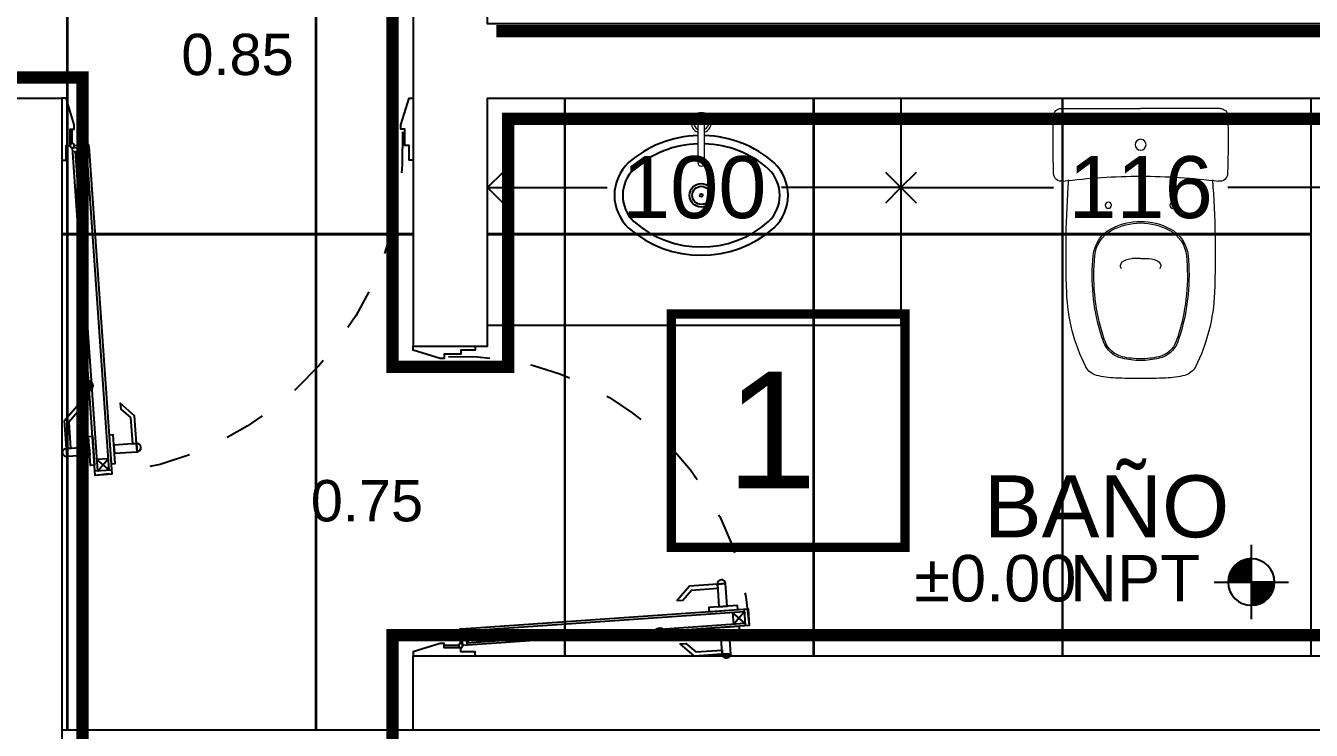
# Model space of a CAD drawing. Header units: metres. Extents: x 231 to 394, y -324 to -29.
# Drawn here: x 276.566 to 279.676, y -67.852 to -66.147 of the extents above; entities that cross this region are included whole.
import ezdxf
from ezdxf.enums import TextEntityAlignment as Align

# ---------------------------------------------------------------- set-up
doc = ezdxf.new("R2010")
doc.units = ezdxf.units.M
doc.header["$PDMODE"] = 35
doc.linetypes.add('AR-01-REC$0$ACAD_ISO07W100', pattern=[3, 0, -3])
doc.linetypes.add('AR-01-REC$0$DASHDOT2', pattern=[12.7, 6.35, -3.175, 0, -3.175])
for name, color, linetype in [('A-ACABADOS PISOS', 1, 'Continuous'), ('A-PISO', 30, 'Continuous'), ('A-ZOCLO', 30, 'Continuous'), ('AR-01-REC$0$A-DIM-VANOS', 8, 'Continuous'), ('AR-01-REC$0$A-MUEBLES FIJOS', 8, 'Continuous'), ('AR-01-REC$0$A-MUROS', 8, 'Continuous'), ('AR-01-REC$0$A-PUERTAS', 8, 'Continuous'), ('AR-01-REC$0$A-TEXTOS', 8, 'Continuous'), ('AR-01-REC$0$Ar-Area', 8, 'Continuous'), ('AR-01-REC$0$Ar-Niveles', 8, 'Continuous'), ('AR-01-REC$0$Ar-Texto', 8, 'Continuous')]:
    doc.layers.add(name, color=color, linetype=linetype)
doc.layers.add('AR-01-REC$0$A-MUEBLES', color=8, linetype='Continuous', lineweight=0)
doc.styles.add('Anot_Arial', font='arial.ttf')
doc.styles.add('AR-01-REC$0$Anot_Arial', font='arial.ttf')
doc.styles.add('AR-01-REC$0$Standard', font='arial.ttf')
doc.styles.get("Standard").update_dxf_attribs({"font": 'arial.ttf'})
doc.dimstyles.new('AR-01-REC$0$VANOS', dxfattribs={"dimtxt": 0.1, "dimasz": 0.05, "dimexe": 0, "dimexo": 0, "dimgap": 0.03, "dimtad": 0, "dimtih": 1, "dimtoh": 1, "dimzin": 0, "dimdsep": 46, "dimtxsty": 'AR-01-REC$0$Standard', "dimblk": 'AR-01-REC$0$_Dot', "dimcen": 0.09, "dimse1": 1, "dimse2": 1, "dimsd1": 1, "dimsd2": 1, "dimclrd": 256, "dimclre": 256, "dimclrt": 256, "dimazin": 0, "dimtfac": 1, "dimtix": 1, "dimtofl": 0, "dimtmove": 2, "dimatfit": 3, "dimldrblk": 'AR-01-REC$0$COTA', "dimfxl": 0, "dimtolj": 1, "dimtzin": 0, "dimlwd": 18, "dimarcsym": 0})
doc.dimstyles.new('DETALLE DE CAMBIOS', dxfattribs={"dimscale": 1.5, "dimtxt": 0.1, "dimasz": 0.05, "dimexe": 0.18, "dimexo": 0.0625, "dimgap": 0.035, "dimtad": 0, "dimtih": 1, "dimtoh": 1, "dimdec": 0, "dimlfac": 100, "dimzin": 0, "dimdsep": 46, "dimtxsty": 'Anot_Arial', "dimblk": 'OPEN90', "dimcen": 0.09, "dimse1": 1, "dimse2": 1, "dimclrd": 1, "dimclre": 4, "dimclrt": 1, "dimadec": 0, "dimazin": 0, "dimtfac": 1, "dimtdec": 0, "dimtix": 1, "dimtofl": 0, "dimtmove": 0, "dimatfit": 3, "dimldrblk": 'OPEN90', "dimfxl": 1, "dimtolj": 1, "dimtzin": 0, "dimarcsym": 0})
pattern_1 = [(0, (-2.923953, -1.1144057), (0, 0.0025), [])]

# ---------------------------------------------------------------- blocks, each defined once
blk = doc.blocks.new('AR-01-REC$0$GO-IN')
at = {"layer": 'AR-01-REC$0$A-MUEBLES'}
for p, q in [((-0.1971, 0), (0, 0)), ((0, 0), (0, 0)), ((0.1971, 0), (0, 0)), ((0, -0.372), (-0.0207, -0.372)), ((0, -0.372), (0.0207, -0.372))]:
    blk.add_line(p, q, dxfattribs=at)
for centre, radius in [((0, -0.09), 0.0135), ((-0.08, -0.24), 0.0075), ((0.08, -0.24), 0.0075)]:
    blk.add_circle(centre, radius, dxfattribs=at)
for centre, radius, start, end in [((2.285, -0.084), 2.502, 178.4999, 181.7705), ((-0.1971, -0.019), 0.019, 90, 178.4999), ((0.1971, -0.019), 0.019, 1.5001, 90), ((-2.285, -0.084), 2.502, 358.2295, 1.5001), ((-0.1958, -0.1607), 0.02, 181.7705, 277.4115), ((0, -1.666), 1.498, 90, 97.4115), ((2.315, -0.3602), 2.5, 175.7895, 182.2108), ((0, -1.666), 1.498, 82.5885, 90), ((-2.315, -0.3602), 2.5, 357.7892, 4.2105), ((0.1958, -0.1607), 0.02, 262.5885, 358.2295), ((0, -0.435), 0.155, 90, 118.1012), ((0, -0.435), 0.151, 90, 118.1012), ((0, -0.435), 0.155, 61.8988, 90), ((0, -0.435), 0.151, 61.8988, 90), ((-0.033, -0.3733), 0.085, 118.1012, 174.3336), ((-0.033, -0.3733), 0.081, 118.1012, 174.3336), ((0.033, -0.3733), 0.081, 5.6664, 61.8988), ((0.033, -0.3733), 0.085, 5.6664, 61.8988), ((0.38, -0.4142), 0.5, 174.3336, 196.4495), ((0.38, -0.4142), 0.496, 174.3336, 196.4495), ((-0.038, -0.39), 0.012, 128.2132, 217.5723), ((-0.0207, -0.412), 0.04, 90, 128.2132), ((0.0207, -0.412), 0.04, 51.7868, 90), ((0.038, -0.39), 0.012, 322.4277, 51.7868), ((-0.38, -0.4142), 0.496, 343.5505, 5.6664), ((-0.38, -0.4142), 0.5, 343.5505, 5.6664), ((0.2665, -0.4393), 0.45, 182.2108, 206.6241), ((-0.2665, -0.4393), 0.45, 333.3759, 357.7892), ((0.2649, -0.4482), 0.38, 196.4495, 200.1007), ((0.2649, -0.4482), 0.376, 196.4495, 200.1007), ((-0.2649, -0.4482), 0.376, 339.8993, 343.5505), ((-0.2649, -0.4482), 0.38, 339.8993, 343.5505), ((-0.031, -0.5565), 0.0649, 200.1007, 256.7352), ((-0.031, -0.5565), 0.0609, 200.1007, 256.7352), ((0.031, -0.5565), 0.0609, 283.2648, 339.8993), ((0.031, -0.5565), 0.0649, 283.2648, 339.8993), ((0, -0.425), 0.2, 256.7352, 270), ((0, -0.425), 0.196, 256.7352, 270), ((0, -0.425), 0.196, 270, 283.2648), ((0, -0.425), 0.2, 270, 283.2648), ((-0.1, -0.623), 0.04, 206.6241, 256.4771), ((-0.0509, -0.4188), 0.25, 256.477, 267.3481), ((0, 0.68), 1.35, 267.3481, 270), ((0, 0.68), 1.35, 270, 272.6519), ((0.0509, -0.4188), 0.25, 272.6519, 283.523), ((0.1, -0.623), 0.04, 283.5229, 333.3759)]:
    blk.add_arc(centre, radius, start, end, dxfattribs=at)
blk = doc.blocks.new('*U48')
at = {"color": 0}
for p, q in [((0.113, 0.6582), (0.0731, 0.661)), ((0.1051, 0.6306), (0.0772, 0.6326)), ((0.0619, 0.0132), (0.034, 0.0151)), ((0.0659, -0.0152), (0.026, -0.0124))]:
    blk.add_line(p, q, dxfattribs=at)
at = {"color": 8, "linetype": 'ByBlock'}
for p, q in [((0.058, 0.4451), (0.0593, 0.4627)), ((0.0613, 0.4467), (0.0623, 0.4606))]:
    blk.add_line(p, q, dxfattribs=at)
at = {"color": 0}
blk.add_lwpolyline([(0.0253, -0.0224), (0.0253, -0.0224), (0.0653, -0.0252), (0.1137, 0.6681), (0.0738, 0.6709)], close=True, dxfattribs=at)
for points in [[(0.032, -0.0128), (0.0791, 0.6605)], [(0.107, 0.6586), (0.06, -0.0148)], [(0.0772, 0.6326), (0.107, 0.6586)], [(0.0791, 0.6605), (0.1051, 0.6306)], [(0, 0.0076), (0.01, 0.0076), (0.01, -0.0274), (0.02, -0.0274), (0.02, -0.0674), (0.03, -0.0674), (0.03, -0.0674), (0.03, -0.0774), (0.01, -0.1424), (0, -0.1424), (0, 0.0076)], [(0.032, -0.0128), (0.0619, 0.0132)], [(0.034, 0.0151), (0.06, -0.0148)], [(0.75, 0.0076), (0.74, 0.0076), (0.74, -0.0274), (0.73, -0.0274), (0.73, -0.0674), (0.72, -0.0674), (0.72, -0.0674), (0.72, -0.0774), (0.74, -0.1424), (0.75, -0.1424), (0.75, 0.0076)], [(0.03, -0.0277), (0.0649, -0.0302)], [(0.0653, -0.0252), (0.0649, -0.0302)], [(0.025, -0.0324), (0.025, -0.0674)]]:
    blk.add_lwpolyline(points, dxfattribs=at)
at = {"color": 8}
for points in [[(0.0041, 0.6056), (0.0055, 0.6256, 1)], [(0.1737, 0.5938), (0.1751, 0.6137, -1)]]:
    blk.add_lwpolyline(points, format="xyb", close=True, dxfattribs=at)
for points in [[(0.0604, 0.6217), (0.0055, 0.6256), (0.0041, 0.6056), (0.059, 0.6018)], [(0.0721, 0.646), (0.0621, 0.6467), (0.0572, 0.5769), (0.0672, 0.5762)], [(0.112, 0.6432), (0.122, 0.6425), (0.1171, 0.5727), (0.1071, 0.5734)], [(0.0041, 0.6056), (-0.0006, 0.5383), (0.0296, 0.5036), (0.0305, 0.5177), (0.0097, 0.5417), (0.0141, 0.6049)], [(0.1202, 0.6176), (0.1751, 0.6137), (0.1737, 0.5938), (0.1188, 0.5976)], [(0.1737, 0.5938), (0.169, 0.5264), (0.1343, 0.4963), (0.1353, 0.5104), (0.1593, 0.5313), (0.1637, 0.5945)]]:
    blk.add_lwpolyline(points, close=True, dxfattribs=at)
at = {"color": 0}
blk.add_lwpolyline([(0.0547, 0.4416), (0.0564, 0.4666, 1)], format="xyb", close=True, dxfattribs=at)
at = {"color": 0, "linetype": 'ByBlock'}
blk.add_lwpolyline([(0.0547, 0.4416), (0.0564, 0.4666, 1)], format="xyb", close=True, dxfattribs=at)
at = {"color": 8, "linetype": 'ByBlock'}
blk.add_lwpolyline([(0.0564, 0.4666), (0.0562, 0.4634, -1), (0.0549, 0.4447), (0.0547, 0.4416, 1)], format="xyb", close=True, dxfattribs=at)
at = {"color": 0}
blk.add_circle((0.025, -0.0274), 0.005, dxfattribs=at)
at = {"color": 0, "linetype": 'AR-01-REC$0$ACAD_ISO07W100', "ltscale": 0.005}
blk.add_arc((0.025, -0.0274), 0.7, 357.5868, 86, dxfattribs=at)
at = {"style": 'AR-01-REC$0$Anot_Arial', "flags": 1}
for tag, p in [('ESPACIO', (0.259, 0.5853)), ('TOPE', (0.259, 0.5124)), ('TIPO', (0.259, 0.4329)), ('NUMERO', (0.259, 0.3583)), ('MATERIAL', (0.259, 0.2753))]:
    blk.add_attdef(tag, p, '', height=0.0625, dxfattribs=at)
blk = doc.blocks.new('*U49')
at = {"color": 0}
for p, q in [((0.12, 0.7579), (0.0801, 0.7607)), ((0.1121, 0.7304), (0.0841, 0.7324)), ((0.0619, 0.0132), (0.034, 0.0151)), ((0.0659, -0.0152), (0.026, -0.0124))]:
    blk.add_line(p, q, dxfattribs=at)
at = {"color": 8, "linetype": 'ByBlock'}
for p, q in [((0.065, 0.5448), (0.0662, 0.5624)), ((0.0683, 0.5464), (0.0692, 0.5604))]:
    blk.add_line(p, q, dxfattribs=at)
at = {"color": 0}
blk.add_lwpolyline([(0.0253, -0.0224), (0.0253, -0.0224), (0.0653, -0.0252), (0.1207, 0.7679), (0.0808, 0.7707)], close=True, dxfattribs=at)
for points in [[(0.032, -0.0128), (0.0861, 0.7603)], [(0.114, 0.7583), (0.06, -0.0148)], [(0.0841, 0.7324), (0.114, 0.7583)], [(0.0861, 0.7603), (0.1121, 0.7304)], [(0, 0.0076), (0.01, 0.0076), (0.01, -0.0274), (0.02, -0.0274), (0.02, -0.0674), (0.03, -0.0674), (0.03, -0.0674), (0.03, -0.0774), (0.01, -0.1424), (0, -0.1424), (0, 0.0076)], [(0.032, -0.0128), (0.0619, 0.0132)], [(0.034, 0.0151), (0.06, -0.0148)], [(0.85, 0.0076), (0.84, 0.0076), (0.84, -0.0274), (0.83, -0.0274), (0.83, -0.0674), (0.82, -0.0674), (0.82, -0.0674), (0.82, -0.0774), (0.84, -0.1424), (0.85, -0.1424), (0.85, 0.0076)], [(0.03, -0.0277), (0.0649, -0.0302)], [(0.0653, -0.0252), (0.0649, -0.0302)], [(0.025, -0.0324), (0.025, -0.0674)]]:
    blk.add_lwpolyline(points, dxfattribs=at)
at = {"color": 8}
for points in [[(0.0111, 0.7054), (0.0125, 0.7253, 1)], [(0.1807, 0.6935), (0.1821, 0.7135, -1)]]:
    blk.add_lwpolyline(points, format="xyb", close=True, dxfattribs=at)
for points in [[(0.0673, 0.7215), (0.0125, 0.7253), (0.0111, 0.7054), (0.0659, 0.7016)], [(0.0791, 0.7457), (0.0691, 0.7464), (0.0642, 0.6766), (0.0742, 0.6759)], [(0.119, 0.743), (0.1289, 0.7423), (0.1241, 0.6724), (0.1141, 0.6731)], [(0.1272, 0.7173), (0.1821, 0.7135), (0.1807, 0.6935), (0.1258, 0.6974)], [(0.0111, 0.7054), (0.0064, 0.6381), (0.0365, 0.6034), (0.0375, 0.6175), (0.0166, 0.6415), (0.0211, 0.7047)], [(0.1807, 0.6935), (0.176, 0.6262), (0.1413, 0.596), (0.1423, 0.6101), (0.1663, 0.631), (0.1707, 0.6942)]]:
    blk.add_lwpolyline(points, close=True, dxfattribs=at)
at = {"color": 0}
blk.add_lwpolyline([(0.0616, 0.5414), (0.0634, 0.5663, 1)], format="xyb", close=True, dxfattribs=at)
at = {"color": 0, "linetype": 'ByBlock'}
blk.add_lwpolyline([(0.0616, 0.5414), (0.0634, 0.5663, 1)], format="xyb", close=True, dxfattribs=at)
at = {"color": 8, "linetype": 'ByBlock'}
blk.add_lwpolyline([(0.0634, 0.5663), (0.0632, 0.5632, -1), (0.0619, 0.5445), (0.0616, 0.5414, 1)], format="xyb", close=True, dxfattribs=at)
at = {"color": 0}
blk.add_circle((0.025, -0.0274), 0.005, dxfattribs=at)
at = {"color": 0, "linetype": 'AR-01-REC$0$ACAD_ISO07W100', "ltscale": 0.005}
blk.add_arc((0.025, -0.0274), 0.8, 357.5868, 86, dxfattribs=at)
at = {"style": 'AR-01-REC$0$Anot_Arial', "flags": 1}
for tag, p in [('ESPACIO', (0.259, 0.5853)), ('TOPE', (0.259, 0.5124)), ('TIPO', (0.259, 0.4329)), ('NUMERO', (0.259, 0.3583)), ('MATERIAL', (0.259, 0.2753))]:
    blk.add_attdef(tag, p, '', height=0.0625, dxfattribs=at)
blk = doc.blocks.new('*U28')
at = {"layer": 'AR-01-REC$0$Ar-Niveles'}
h = blk.add_hatch(dxfattribs=at)
h.set_pattern_fill('_USER', color=256, scale=0.0025, style=0, pattern_type=0)
h.set_pattern_definition(pattern_1)
h.paths.add_polyline_path([(-2.549, -0.364), (-2.549, -0.739), (-2.174, -0.739, 0.414214)])
h = blk.add_hatch(dxfattribs=at)
h.set_pattern_fill('_USER', color=256, scale=0.0025, style=0, pattern_type=0)
h.set_pattern_definition(pattern_1)
h.paths.add_polyline_path([(-2.549, -0.364), (-2.549, -0.739), (-2.174, -0.739, 0.414214)])
h = blk.add_hatch(dxfattribs=at)
h.set_pattern_fill('_USER', color=256, scale=0.0025, style=0, pattern_type=0)
h.set_pattern_definition([(0, (-2.923953, -1.1144057), (0, 0.0025), [])])
h.paths.add_polyline_path([(-2.549, -0.739), (-2.924, -0.739, 0.414214), (-2.549, -1.114)])
for p, q in [((-2.549, -1.339), (-2.549, -0.139)), ((-1.949, -0.739), (-3.149, -0.739))]:
    blk.add_line(p, q, dxfattribs=at)
blk.add_circle((-2.549, -0.739), 0.375, dxfattribs=at)
at = {"layer": 'AR-01-REC$0$Ar-Area', "style": 'AR-01-REC$0$Anot_Arial', "flags": 1}
blk.add_attdef('ESP_AREA', text='', height=0.75, dxfattribs=at).set_placement((0, -2.5), align=Align.BOTTOM_CENTER)
at = {"layer": 'AR-01-REC$0$Ar-Niveles', "style": 'AR-01-REC$0$Anot_Arial'}
for tag, p in [('NIV_TIPO', (-1.78, -1.052)), ('VAL_NIV', (0.283, -1.052))]:
    blk.add_attdef(tag, p, '', height=0.75, dxfattribs=at)
at = {"layer": 'AR-01-REC$0$Ar-Texto', "style": 'AR-01-REC$0$Anot_Arial'}
for tag, p in [('ID_ESP01', (0, 1.5)), ('ID_ESP02', (0, 0))]:
    blk.add_attdef(tag, text='', height=1, dxfattribs=at).set_placement(p, align=Align.BOTTOM_CENTER)
blk = doc.blocks.new('*D80')
at = {"layer": 'Defpoints', "color": 0, "transparency": 16777216}
for p in [(277.5035, -66.2172), (277.5035, -66.3029), (276.6535, -66.3223)]:
    blk.add_point(p, dxfattribs=at)
at = {"layer": 'AR-01-REC$0$A-DIM-VANOS', "transparency": 16777216, "insert": (277.0785, -66.2172), "char_height": 0.1, "attachment_point": 5, "style": 'AR-01-REC$0$Standard'}
blk.add_mtext('\\A1;0.85', dxfattribs=at)
blk = doc.blocks.new('AR-01-REC$0$_Dot')
at = {"color": 0, "linetype": 'ByBlock', "lineweight": -2}
blk.add_line((-0.5, 0), (-1, 0), dxfattribs=at)
at = {"color": 0, "linetype": 'ByBlock', "const_width": 0.5}
blk.add_lwpolyline([(-0.25, 0, 1), (0.25, 0, 1)], format="xyb", close=True, dxfattribs=at)
blk = doc.blocks.new('AR-01-REC$0$COTA')
blk.add_line((-2.926, 0), (0, 0))
blk.add_lwpolyline([(-1.414, 0), (-1.414, -0.354), (0, -0.354), (0, 0)], close=True)
blk.add_solid([(-1.414, 0), (-1.414, -0.354), (0, 0), (0, -0.354)])
blk = doc.blocks.new('*D81')
at = {"layer": 'Defpoints', "color": 0, "transparency": 16777216}
for p in [(277.5035, -66.9223), (277.3916, -67.6723), (277.5035, -67.6723)]:
    blk.add_point(p, dxfattribs=at)
at = {"layer": 'AR-01-REC$0$A-DIM-VANOS', "transparency": 16777216, "insert": (277.3916, -67.2973), "char_height": 0.1, "attachment_point": 5, "style": 'AR-01-REC$0$Standard'}
blk.add_mtext('\\A1;0.75', dxfattribs=at)
blk = doc.blocks.new('*D83')
at = {"layer": 'Defpoints', "color": 0, "transparency": 16777216}
for p in [(276.4735, -64.6223), (276.4735, -66.3223), (276.6067, -66.3223)]:
    blk.add_point(p, dxfattribs=at)
at = {"layer": 'AR-01-REC$0$A-DIM-VANOS', "transparency": 16777216, "insert": (276.6067, -65.4723), "char_height": 0.1, "attachment_point": 5, "style": 'AR-01-REC$0$Standard'}
blk.add_mtext('\\A1;1.70', dxfattribs=at)
blk = doc.blocks.new('_Open90')
at = {"color": 0, "linetype": 'ByBlock', "lineweight": -2}
for p, q in [((-0.5, 0.5), (0, 0)), ((0, 0), (-1, 0)), ((0, 0), (-0.5, -0.5))]:
    blk.add_line(p, q, dxfattribs=at)
blk = doc.blocks.new('*D131')
at = {"layer": 'A-PISO', "color": 1, "lineweight": -2, "ltscale": 100, "transparency": 16777216}
for p, q in [((278.7585, -66.5387), (279.0524, -66.5387)), ((279.7685, -66.5387), (279.4746, -66.5387))]:
    blk.add_line(p, q, dxfattribs=at)
at = {"layer": 'Defpoints', "color": 0, "ltscale": 100, "transparency": 16777216}
for p in [(278.6835, -66.3223), (278.6835, -66.5387), (279.8435, -66.5387)]:
    blk.add_point(p, dxfattribs=at)
at = {"layer": 'A-PISO', "color": 1, "lineweight": -2, "ltscale": 100, "transparency": 16777216, "xscale": 0.07500000000000001, "yscale": 0.07500000000000001, "zscale": 0.07500000000000001, "rotation": 180}
blk.add_blockref('_Open90', (278.6835, -66.5387), dxfattribs=at)
at = {"layer": 'A-PISO', "color": 1, "lineweight": -2, "ltscale": 100, "transparency": 16777216, "xscale": 0.07500000000000001, "yscale": 0.07500000000000001, "zscale": 0.07500000000000001}
blk.add_blockref('_Open90', (279.8435, -66.5387), dxfattribs=at)
at = {"layer": 'A-PISO', "color": 1, "ltscale": 100, "transparency": 16777216, "insert": (279.2635, -66.5387), "char_height": 0.15, "attachment_point": 5, "style": 'Anot_Arial'}
blk.add_mtext('\\A1;116', dxfattribs=at)
blk = doc.blocks.new('*D132')
at = {"layer": 'A-PISO', "color": 1, "lineweight": -2, "ltscale": 100, "transparency": 16777216}
for p, q in [((277.7585, -66.5387), (277.9726, -66.5387)), ((278.6085, -66.5387), (278.3944, -66.5387))]:
    blk.add_line(p, q, dxfattribs=at)
at = {"layer": 'Defpoints', "color": 0, "ltscale": 100, "transparency": 16777216}
for p in [(277.6835, -66.3223), (278.6835, -66.3223), (277.6835, -66.5387)]:
    blk.add_point(p, dxfattribs=at)
at = {"layer": 'A-PISO', "color": 1, "lineweight": -2, "ltscale": 100, "transparency": 16777216, "xscale": 0.07500000000000001, "yscale": 0.07500000000000001, "zscale": 0.07500000000000001, "rotation": 180}
blk.add_blockref('_Open90', (277.6835, -66.5387), dxfattribs=at)
at = {"layer": 'A-PISO', "color": 1, "lineweight": -2, "ltscale": 100, "transparency": 16777216, "xscale": 0.07500000000000001, "yscale": 0.07500000000000001, "zscale": 0.07500000000000001}
blk.add_blockref('_Open90', (278.6835, -66.5387), dxfattribs=at)
at = {"layer": 'A-PISO', "color": 1, "ltscale": 100, "transparency": 16777216, "insert": (278.1835, -66.5387), "char_height": 0.15, "attachment_point": 5, "style": 'Anot_Arial'}
blk.add_mtext('\\A1;100', dxfattribs=at)

msp = doc.modelspace()

# ---------------------------------------------------------------- linework, layer by layer
at = {"layer": 'A-ACABADOS PISOS', "const_width": 0.0226}
msp.add_lwpolyline([(278.6932, -67.4095), (278.1284, -67.4095), (278.1284, -66.8447), (278.6932, -66.8447)], close=True, dxfattribs=at)
at = {"layer": 'A-PISO', "ltscale": 100}
msp.add_line((278.6835, -66.3223), (279.8435, -66.3223), dxfattribs=at)
at = {"layer": 'A-PISO', "color": 1, "linetype": 'AR-01-REC$0$DASHDOT2', "ltscale": 0.03, "const_width": 0.03}
msp.add_lwpolyline([(280.5116, -65.4373), (280.5116, -66.1601), (277.7045, -66.1601)], dxfattribs=at)
at = {"layer": 'A-PISO'}
for points in [[(276.4735, -66.6503), (276.0655, -66.6503), (276.0655, -65.4503), (276.6655, -65.4503), (276.6655, -66.6503), (276.6535, -66.6503)], [(277.5035, -66.6503), (277.2695, -66.6503), (277.2695, -65.4503), (277.5035, -65.4503)], [(277.8695, -66.3223), (277.8695, -66.6503), (277.6835, -66.6503)], [(278.4715, -66.3223), (278.4715, -66.6503), (277.8715, -66.6503), (277.8715, -66.3223)], [(279.0735, -66.3223), (279.0735, -66.6503), (278.4735, -66.6503), (278.4735, -66.3223)], [(279.6755, -66.3223), (279.6755, -66.6503), (279.0755, -66.6503), (279.0755, -66.3223)], [(276.6535, -66.6523), (276.6655, -66.6523), (276.6655, -67.8523), (276.6535, -67.8523)], [(277.8695, -67.8523), (277.2695, -67.8523), (277.2695, -66.6523), (277.5035, -66.6523)], [(277.6835, -66.6523), (277.8695, -66.6523), (277.8695, -67.6723)], [(277.8715, -67.6723), (277.8715, -66.6523), (278.4715, -66.6523), (278.4715, -67.6723)], [(278.4735, -67.6723), (278.4735, -66.6523), (279.0735, -66.6523), (279.0735, -67.6723)], [(279.0755, -67.6723), (279.0755, -66.6523), (279.6755, -66.6523), (279.6755, -67.6723)], [(277.8695, -66.7023), (277.8695, -67.6723)]]:
    msp.add_lwpolyline(points, dxfattribs=at)
for points in [[(276.6675, -65.4503), (277.2675, -65.4503), (277.2675, -66.6503), (276.6675, -66.6503)], [(276.6675, -66.6523), (277.2675, -66.6523), (277.2675, -67.8523), (276.6675, -67.8523)]]:
    msp.add_lwpolyline(points, close=True, dxfattribs=at)
at = {"layer": 'A-PISO', "ltscale": 100}
msp.add_circle((268.4684, -66.1867), 37.5515, dxfattribs=at)
at = {"layer": 'A-ZOCLO', "const_width": 0.03}
for points in [[(277.7335, -64.4948), (277.7335, -64.3923), (276.4235, -64.3923), (276.4235, -64.6723), (277.4535, -64.6723), (277.4535, -66.3223)], [(276.7035, -66.3223), (276.7035, -66.2723), (276.4235, -66.2723), (276.4235, -70.7685)], [(277.5035, -67.6223), (277.4535, -67.6223), (277.4535, -67.9023), (280.9635, -67.9023), (280.9635, -70.6423), (276.7035, -70.6423), (276.7035, -66.3121)], [(277.4535, -66.3223), (277.4535, -66.9723), (277.7335, -66.9723)], [(277.6835, -66.9723), (277.7335, -66.9723), (277.7335, -66.3723), (279.8935, -66.3723)], [(279.8935, -67.6223), (277.5035, -67.6223)]]:
    msp.add_lwpolyline(points, dxfattribs=at)
at = {"layer": 'AR-01-REC$0$A-MUEBLES'}
msp.add_lwpolyline([(278.2084, -66.4785), (278.2084, -66.3817, 1), (278.1924, -66.3817), (278.1924, -66.4785, 1)], format="xyb", close=True, dxfattribs=at)
for radius, start, end in [(0.0242, 289.3056, 250.6944), (0.0182, 296.1168, 243.8832)]:
    msp.add_arc((278.2004, -66.3817), radius, start, end, dxfattribs=at)
at = {"layer": 'AR-01-REC$0$A-MUEBLES FIJOS'}
msp.add_lwpolyline([(278.6835, -66.3223), (278.6835, -66.8723), (277.6835, -66.8723)], dxfattribs=at)
for points in [[(278.1924, -66.4127, 0.174417), (278.0239, -66.479, 0.427123), (278.0239, -66.6359, 0.376775), (278.3769, -66.6359, 0.427123), (278.3769, -66.479, 0.174425), (278.2084, -66.4127, 0.174425)], [(278.1924, -66.4327, 0.173334), (278.0375, -66.4938, 0.424357), (278.0375, -66.6212, 0.375756), (278.3634, -66.6212, 0.424358), (278.3634, -66.4938, 0.173343), (278.2084, -66.4327, 0.173343)]]:
    msp.add_lwpolyline(points, format="xyb", dxfattribs=at)
for radius in [0.0283, 0.0219, 0.00371]:
    msp.add_circle((278.2004, -66.5575), radius, dxfattribs=at)
at = {"layer": 'AR-01-REC$0$A-MUROS', "linetype": 'Continuous'}
msp.add_lwpolyline([(281.1935, -66.1423), (277.6835, -66.1423), (277.6835, -64.4423), (276.4735, -64.4423), (276.4735, -64.6223), (277.5035, -64.6223), (277.5035, -66.9223), (277.6835, -66.9223), (277.6835, -66.3223), (281.1935, -66.3223)], close=True, dxfattribs=at)
at = {"layer": 'AR-01-REC$0$A-MUROS'}
for points in [[(279.4435, -70.8723), (276.4735, -70.8723), (276.4735, -66.3223), (276.6535, -66.3223), (276.6535, -70.6923), (279.4435, -70.6923)], [(280.2435, -70.6923), (281.0135, -70.6923), (281.0135, -67.8523), (277.5035, -67.8523), (277.5035, -67.6723), (281.1935, -67.6723), (281.1935, -70.8723), (280.2435, -70.8723)]]:
    msp.add_lwpolyline(points, close=True, dxfattribs=at)

# ---------------------------------------------------------------- block references
at = {"layer": 'AR-01-REC$0$A-MUEBLES FIJOS', "xscale": -0.9757888128302101, "yscale": 0.9757888128302101, "zscale": 0.9757888128302101}
msp.add_blockref('AR-01-REC$0$GO-IN', (279.2635, -66.3473), dxfattribs=at)
at = {"layer": 'AR-01-REC$0$A-PUERTAS', "ltscale": 0.18, "xscale": -1}
for name, p, rotation in [('*U49', (276.6535, -66.4646), 180), ('*U48', (277.6458, -67.6723), 270)]:
    msp.add_blockref(name, p, dxfattribs=dict(at, rotation=rotation))
at = {"layer": 'AR-01-REC$0$A-TEXTOS'}
ref = msp.add_blockref('*U28', (279.1491, -67.3827), dxfattribs=dict(at, xscale=-0.15, yscale=0.15, zscale=0.15))
ref.add_attrib('ID_ESP02', 'BAÑO', dxfattribs={"layer": 'AR-01-REC$0$Ar-Texto', "height": 0.15, "rotation": 0, "style": 'AR-01-REC$0$Standard'}).set_placement((279.1813, -67.4302), align=Align.BOTTOM_CENTER)
ref.add_attrib('NIV_TIPO', 'NPT', (279.0929, -67.5405), dxfattribs={"layer": 'AR-01-REC$0$Ar-Niveles', "height": 0.1125, "style": 'AR-01-REC$0$Anot_Arial'})
ref.add_attrib('VAL_NIV', '%%p0.00', (278.7161, -67.5405), dxfattribs={"layer": 'AR-01-REC$0$Ar-Niveles', "height": 0.1125, "style": 'AR-01-REC$0$Anot_Arial'})

# ---------------------------------------------------------------- texts
at = {"layer": 'A-ACABADOS PISOS', "insert": (278.4802, -66.9842), "char_height": 0.2824, "attachment_point": 3}
msp.add_mtext_dynamic_manual_height_columns('1', width=0.258238, gutter_width=0.8066, heights=[0], dxfattribs=at)

# ---------------------------------------------------------------- dimensions: what is measured, and where the dimension line sits
at = {"layer": 'A-PISO', "ltscale": 100}
for base, p1, p2, picture, middle in [((277.6835, -66.5387), (278.6835, -66.3223), (277.6835, -66.3223), '*D132', (278.1835, -66.5387)), ((278.6835, -66.5387), (279.8435, -66.5387), (278.6835, -66.3223), '*D131', (279.2635, -66.5387))]:
    dim = msp.add_linear_dim(base=base, p1=p1, p2=p2, dimstyle='DETALLE DE CAMBIOS', dxfattribs=at)
    dim.commit()
    dim.dimension.update_dxf_attribs({"geometry": picture, "text_midpoint": middle})
at = {"layer": 'AR-01-REC$0$A-DIM-VANOS'}
for base, p1, p2, angle, picture, middle in [((276.6067, -66.3223), (276.4735, -64.6223), (276.4735, -66.3223), 90, '*D83', (276.6067, -65.4723)), ((277.5035, -66.2172), (276.6535, -66.3223), (277.5035, -66.3029), 180, '*D80', (277.0785, -66.2172)), ((277.3916, -67.6723), (277.5035, -66.9223), (277.5035, -67.6723), 90, '*D81', (277.3916, -67.2973))]:
    dim = msp.add_linear_dim(base=base, p1=p1, p2=p2, angle=angle, dimstyle='AR-01-REC$0$VANOS', dxfattribs=at)
    dim.commit()
    dim.dimension.update_dxf_attribs({"geometry": picture, "text_midpoint": middle})

doc.saveas('drawing.dxf')
